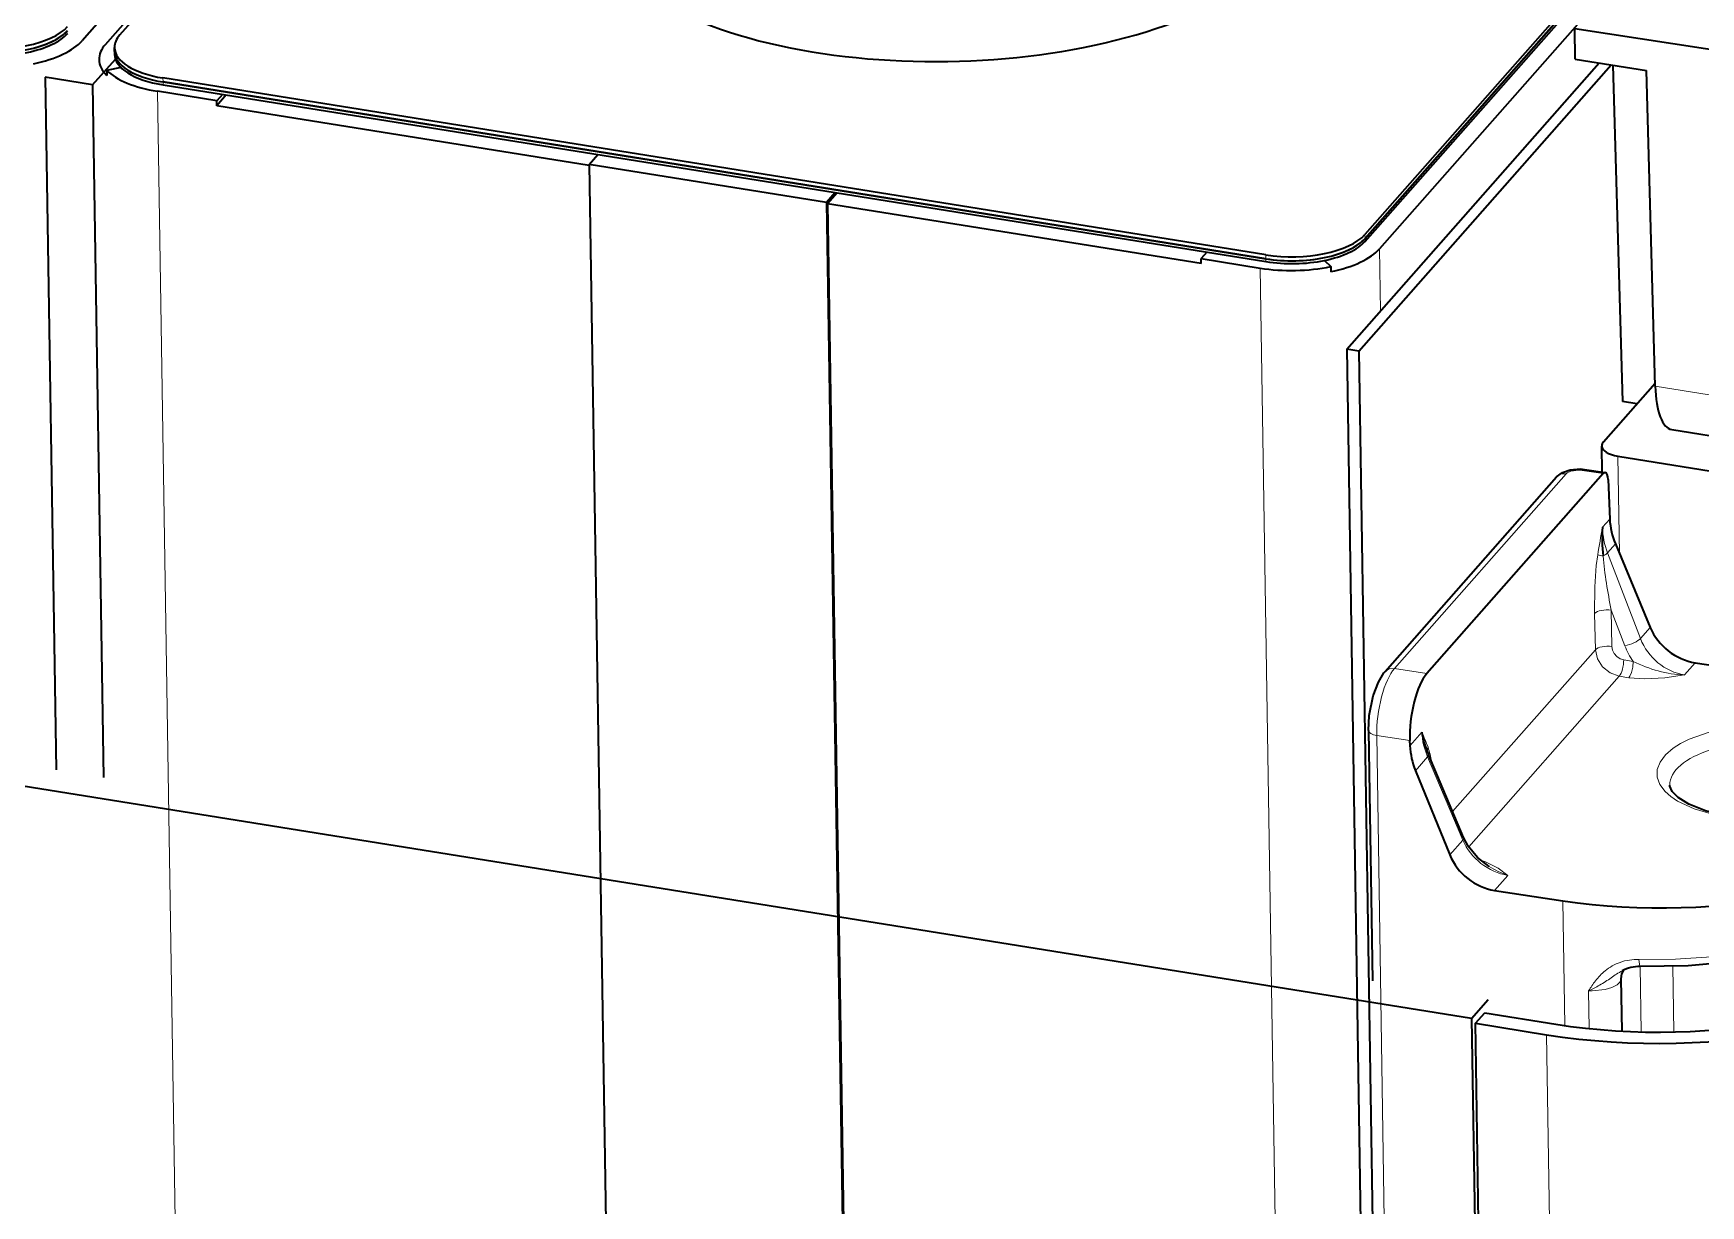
# Model space of a CAD drawing. Extents: x -1051 to 2563, y -231 to 775.
# Drawn here: x -228 to -162.5, y 470.7 to 516.7 of the extents above; entities that cross this region are included whole.
import ezdxf

# ---------------------------------------------------------------- set-up
doc = ezdxf.new("R2010")
doc.units = 0

msp = doc.modelspace()

# ---------------------------------------------------------------- linework, layer by layer
at = {"color": 7, "lineweight": 35}
for p, q in [((-224.575, 516.647), (-163.684, 585.673)), ((-165.157, 585.443), (-226.047, 516.417)), ((-225.135, 516.271), (-164.245, 585.297)), ((-114.822, 577.844), (-175.713, 508.818)), ((-114.82, 577.687), (-175.71, 508.661)), ((-175.71, 508.661), (-114.82, 577.687)), ((-175.708, 508.549), (-114.818, 577.575)), ((-114.247, 577.286), (-175.138, 508.26)), ((-171.533, 478.076), (-435.594, 520.384)), ((-146.233, 513.654), (-167.476, 516.88)), ((-227.5, 514.986), (-227.074, 487.826)), ((-179.601, 508.022), (-222.879, 514.957)), ((-225.639, 514.688), (-225.213, 487.528)), ((-179.599, 507.865), (-222.877, 514.799)), ((-222.877, 514.799), (-179.599, 507.865)), ((-222.875, 514.687), (-179.597, 507.753)), ((-206.151, 511.569), (-203.858, 365.343)), ((-196.844, 510.077), (-194.551, 363.852)), ((-196.802, 510.024), (-194.509, 363.845)), ((-176.419, 504.322), (-174.164, 360.586)), ((-175.953, 504.248), (-173.699, 360.511))]:
    msp.add_line(p, q, dxfattribs=at)
at = {"color": 7, "lineweight": 35, "ltscale": 0.029617}
msp.add_line((-167.464, 515.695), (-167.476, 516.88), dxfattribs=at)
at = {"color": 7, "lineweight": 35, "ltscale": 0.033744}
msp.add_line((-225.639, 514.688), (-224.746, 515.7), dxfattribs=at)
at = {"color": 7, "lineweight": 35, "ltscale": 0.00393}
msp.add_line((-224.78, 515.995), (-224.782, 516.153), dxfattribs=at)
at = {"color": 7, "lineweight": 35, "ltscale": 0.002805}
msp.add_line((-224.78, 515.995), (-224.778, 515.883), dxfattribs=at)
at = {"color": 7, "lineweight": 35, "ltscale": 0.374096}
for p, q in [((-176.419, 504.322), (-166.52, 515.544)), ((-175.953, 504.248), (-166.054, 515.469))]:
    msp.add_line(p, q, dxfattribs=at)
at = {"color": 7, "lineweight": 35, "ltscale": 0.070689}
msp.add_line((-167.464, 515.695), (-164.672, 515.248), dxfattribs=at)
at = {"color": 7, "lineweight": 35, "ltscale": 0.047129}
msp.add_line((-225.639, 514.688), (-227.5, 514.986), dxfattribs=at)
at = {"color": 7, "lineweight": 35, "ltscale": 0.014266}
msp.add_line((-224.528, 515.367), (-225.087, 515.253), dxfattribs=at)
at = {"color": 7, "lineweight": 35, "ltscale": 0.004938}
for p, q in [((-225.087, 515.253), (-225.084, 515.055)), ((-220.768, 513.864), (-220.771, 514.062)), ((-182.144, 507.676), (-182.147, 507.873)), ((-177.058, 507.558), (-177.055, 507.36))]:
    msp.add_line(p, q, dxfattribs=at)
at = {"color": 7, "lineweight": 13, "ltscale": 0.00393}
msp.add_line((-222.877, 514.799), (-222.879, 514.957), dxfattribs=at)
at = {"color": 7, "lineweight": 35, "ltscale": 0.329989}
msp.add_line((-165.988, 515.459), (-165.614, 502.265), dxfattribs=at)
at = {"color": 7, "lineweight": 35, "ltscale": 0.309664}
msp.add_line((-164.321, 502.867), (-164.672, 515.248), dxfattribs=at)
at = {"color": 7, "lineweight": 13}
for p, q in [((-223.098, 514.434), (-221.114, 387.936)), ((-179.82, 507.5), (-177.524, 361.124)), ((-174.607, 448.059), (-175.252, 489.17))]:
    msp.add_line(p, q, dxfattribs=at)
at = {"color": 7, "lineweight": 35, "ltscale": 0.058911}
for p, q in [((-220.771, 514.062), (-223.098, 514.434)), ((-182.147, 507.873), (-179.82, 507.5))]:
    msp.add_line(p, q, dxfattribs=at)
at = {"color": 7, "lineweight": 13, "ltscale": 0.002806}
for p, q in [((-222.877, 514.799), (-222.875, 514.687)), ((-175.71, 508.661), (-175.708, 508.549)), ((-179.599, 507.865), (-179.597, 507.753))]:
    msp.add_line(p, q, dxfattribs=at)
at = {"color": 7, "lineweight": 35, "ltscale": 0.008425}
msp.add_line((-220.548, 514.314), (-220.771, 514.062), dxfattribs=at)
at = {"color": 7, "lineweight": 35, "ltscale": 0.01418}
for p, q in [((-220.393, 514.289), (-220.768, 513.864)), ((-196.427, 510.45), (-196.802, 510.024))]:
    msp.add_line(p, q, dxfattribs=at)
at = {"color": 7, "lineweight": 35, "ltscale": 0.370101}
msp.add_line((-206.15, 511.522), (-220.768, 513.864), dxfattribs=at)
at = {"color": 7, "lineweight": 35, "ltscale": 0.012822}
msp.add_line((-206.151, 511.569), (-205.812, 511.953), dxfattribs=at)
at = {"color": 7, "lineweight": 35, "ltscale": 0.235645}
msp.add_line((-196.844, 510.077), (-206.151, 511.569), dxfattribs=at)
at = {"color": 7, "lineweight": 35, "ltscale": 0.012823}
msp.add_line((-196.505, 510.462), (-196.844, 510.077), dxfattribs=at)
at = {"color": 7, "lineweight": 35, "ltscale": 0.37114}
msp.add_line((-182.144, 507.676), (-196.802, 510.024), dxfattribs=at)
at = {"color": 7, "lineweight": 13, "ltscale": 0.003928}
for p, q in [((-175.71, 508.661), (-175.713, 508.818)), ((-179.599, 507.865), (-179.601, 508.022))]:
    msp.add_line(p, q, dxfattribs=at)
at = {"color": 7, "lineweight": 35, "ltscale": 0.008426}
msp.add_line((-181.924, 508.126), (-182.147, 507.873), dxfattribs=at)
at = {"color": 7, "lineweight": 35, "ltscale": 0.008604}
msp.add_line((-177.302, 507.801), (-177.058, 507.558), dxfattribs=at)
at = {"color": 7, "lineweight": 13, "ltscale": 0.06106}
msp.add_line((-175.138, 508.26), (-175.099, 505.818), dxfattribs=at)
at = {"color": 7, "lineweight": 35, "ltscale": 0.011782}
msp.add_line((-175.953, 504.248), (-176.419, 504.322), dxfattribs=at)
at = {"color": 7, "lineweight": 35, "ltscale": 0.076567}
msp.add_line((-166.351, 500.687), (-164.325, 502.984), dxfattribs=at)
at = {"color": 7, "lineweight": 13, "ltscale": 0.467513}
msp.add_line((-164.321, 502.867), (-145.856, 499.908), dxfattribs=at)
at = {"color": 7, "lineweight": 35, "ltscale": 0.014533}
msp.add_line((-165.04, 502.173), (-165.614, 502.265), dxfattribs=at)
at = {"color": 7, "lineweight": 35, "ltscale": 0.465893}
msp.add_line((-163.678, 501.167), (-145.277, 498.219), dxfattribs=at)
at = {"color": 7, "lineweight": 35, "ltscale": 0.025502}
msp.add_line((-166.404, 499.503), (-166.42, 500.522), dxfattribs=at)
at = {"color": 7, "lineweight": 13, "ltscale": 0.095623}
msp.add_line((-165.725, 496.299), (-165.785, 500.124), dxfattribs=at)
at = {"color": 7, "lineweight": 35, "ltscale": 0.36525}
msp.add_line((-165.785, 500.124), (-151.359, 497.812), dxfattribs=at)
at = {"color": 7, "lineweight": 35, "ltscale": 0.254473}
msp.add_line((-174.925, 491.677), (-168.192, 499.311), dxfattribs=at)
at = {"color": 7, "lineweight": 13, "ltscale": 0.254468}
msp.add_line((-174.557, 491.796), (-167.824, 499.429), dxfattribs=at)
at = {"color": 7, "lineweight": 35, "ltscale": 0.261256}
msp.add_line((-166.369, 499.439), (-173.283, 491.603), dxfattribs=at)
at = {"color": 7, "lineweight": 13, "ltscale": 0.020592}
msp.add_line((-167.184, 499.563), (-166.369, 499.439), dxfattribs=at)
at = {"color": 7, "lineweight": 35, "ltscale": 0.020712}
msp.add_line((-167.102, 499.608), (-166.283, 499.484), dxfattribs=at)
at = {"color": 7, "lineweight": 35, "ltscale": 0.038659}
msp.add_line((-166.172, 499.204), (-166.108, 497.659), dxfattribs=at)
at = {"color": 7, "lineweight": 13, "ltscale": 0.010727}
msp.add_line((-166.108, 497.659), (-166.392, 497.337), dxfattribs=at)
at = {"color": 7, "lineweight": 13, "ltscale": 0.011632}
msp.add_line((-166.193, 496.334), (-165.886, 496.683), dxfattribs=at)
at = {"color": 7, "lineweight": 35, "ltscale": 0.088785}
msp.add_line((-165.886, 496.683), (-164.518, 493.406), dxfattribs=at)
at = {"color": 7, "lineweight": 13, "ltscale": 0.090062}
msp.add_line((-166.193, 496.334), (-164.901, 492.972), dxfattribs=at)
at = {"color": 7, "lineweight": 13, "ltscale": 0.035652}
msp.add_line((-166.7, 493.961), (-166.673, 492.535), dxfattribs=at)
at = {"color": 7, "lineweight": 13, "ltscale": 0.035651}
msp.add_line((-166.025, 492.66), (-166.052, 494.086), dxfattribs=at)
at = {"color": 7, "lineweight": 13, "ltscale": 0.037571}
msp.add_line((-166.052, 494.086), (-165.513, 492.683), dxfattribs=at)
at = {"color": 7, "lineweight": 13, "ltscale": 0.014468}
msp.add_line((-164.518, 493.406), (-164.901, 492.972), dxfattribs=at)
at = {"color": 7, "lineweight": 13, "ltscale": 0.211654}
msp.add_line((-166.673, 492.535), (-172.274, 486.186), dxfattribs=at)
at = {"color": 7, "lineweight": 13, "ltscale": 0.009379}
for p, q in [((-165.189, 492.078), (-165.559, 492.137)), ((-165.735, 491.497), (-165.364, 491.437))]:
    msp.add_line(p, q, dxfattribs=at)
at = {"color": 7, "lineweight": 13, "ltscale": 0.015977}
msp.add_line((-163.175, 491.543), (-162.752, 492.023), dxfattribs=at)
at = {"color": 7, "lineweight": 35, "ltscale": 0.291295}
msp.add_line((-162.752, 492.023), (-151.232, 490.278), dxfattribs=at)
at = {"color": 7, "lineweight": 13, "ltscale": 0.032232}
msp.add_line((-174.557, 491.796), (-173.283, 491.603), dxfattribs=at)
at = {"color": 7, "lineweight": 13, "ltscale": 0.223304}
msp.add_line((-171.644, 484.798), (-165.735, 491.497), dxfattribs=at)
at = {"color": 7, "lineweight": 35, "ltscale": 0.24553}
msp.add_line((-175.577, 489.371), (-175.423, 479.551), dxfattribs=at)
at = {"color": 7, "lineweight": 13, "ltscale": 0.032853}
msp.add_line((-175.252, 489.17), (-173.953, 488.973), dxfattribs=at)
at = {"color": 7, "lineweight": 35, "ltscale": 0.004984}
msp.add_line((-173.946, 488.774), (-173.953, 488.973), dxfattribs=at)
at = {"color": 7, "lineweight": 13, "ltscale": 0.017474}
msp.add_line((-173.946, 488.774), (-173.484, 489.298), dxfattribs=at)
at = {"color": 7, "lineweight": 13, "ltscale": 0.018019}
msp.add_line((-173.254, 488.331), (-173.73, 487.79), dxfattribs=at)
at = {"color": 7, "lineweight": 35, "ltscale": 0.003166}
msp.add_line((-173.27, 488.546), (-173.223, 488.428), dxfattribs=at)
at = {"color": 7, "lineweight": 13, "ltscale": 0.088568}
msp.add_line((-171.873, 485.068), (-173.254, 488.331), dxfattribs=at)
at = {"color": 7, "lineweight": 35, "ltscale": 0.088569}
msp.add_line((-171.842, 485.166), (-173.223, 488.428), dxfattribs=at)
at = {"color": 7, "lineweight": 35, "ltscale": 0.089153}
msp.add_line((-173.73, 487.79), (-172.385, 484.488), dxfattribs=at)
at = {"color": 7, "lineweight": 13, "ltscale": 0.019354}
msp.add_line((-172.385, 484.488), (-171.873, 485.068), dxfattribs=at)
at = {"color": 7, "lineweight": 13, "ltscale": 0.019664}
msp.add_line((-170.627, 483.095), (-170.107, 483.685), dxfattribs=at)
at = {"color": 7, "lineweight": 35, "ltscale": 0.067655}
msp.add_line((-170.627, 483.095), (-167.951, 482.69), dxfattribs=at)
at = {"color": 7, "lineweight": 13, "ltscale": 0.122363}
msp.add_line((-167.951, 482.69), (-167.875, 477.796), dxfattribs=at)
at = {"color": 7, "lineweight": 35, "ltscale": 0.051261}
msp.add_line((-165.672, 479.627), (-165.64, 477.577), dxfattribs=at)
at = {"color": 7, "lineweight": 13, "ltscale": 0.064112}
msp.add_line((-164.877, 477.546), (-164.917, 480.111), dxfattribs=at)
at = {"color": 7, "lineweight": 13, "ltscale": 0.06438}
msp.add_line((-163.633, 480.119), (-163.593, 477.544), dxfattribs=at)
at = {"color": 7, "lineweight": 13, "ltscale": 0.037022}
msp.add_line((-166.941, 479.158), (-166.918, 477.678), dxfattribs=at)
at = {"color": 7, "lineweight": 35, "ltscale": 0.024863}
msp.add_line((-171.533, 478.076), (-170.876, 478.822), dxfattribs=at)
at = {"color": 7, "lineweight": 35, "ltscale": 0.013812}
msp.add_line((-171.382, 477.883), (-171.016, 478.297), dxfattribs=at)
at = {"color": 7, "lineweight": 35, "ltscale": 0.070693}
msp.add_line((-171.016, 478.297), (-168.224, 477.85), dxfattribs=at)
at = {"color": 7, "lineweight": 35, "ltscale": 0.444481}
msp.add_line((-171.533, 478.076), (-171.255, 460.299), dxfattribs=at)
at = {"color": 7, "lineweight": 35, "ltscale": 0.426523}
msp.add_line((-171.114, 460.824), (-171.382, 477.883), dxfattribs=at)
at = {"color": 7, "lineweight": 35, "ltscale": 0.070694}
msp.add_line((-171.382, 477.883), (-168.589, 477.435), dxfattribs=at)
at = {"color": 7, "lineweight": 13, "ltscale": 0.426523}
msp.add_line((-168.322, 460.377), (-168.589, 477.435), dxfattribs=at)
at = {"color": 7, "lineweight": 35}
for points in [[(-168.192, 499.311), (-167.966, 499.485), (-167.657, 499.593), (-167.261, 499.624), (-167.102, 499.608)], [(-175.577, 489.371), (-175.545, 489.959), (-175.39, 490.729), (-175.188, 491.268), (-174.968, 491.627), (-174.925, 491.677)], [(-161.474, 486.018), (-162.35, 486.217), (-163.007, 486.476), (-163.42, 486.734), (-163.656, 486.976), (-163.745, 487.178), (-163.749, 487.226)], [(-170.838, 484.033), (-171.294, 484.381), (-171.663, 484.829), (-171.842, 485.166)], [(-156.421, 481.42), (-157.673, 481.01), (-159.369, 480.598), (-161.171, 480.307), (-163.037, 480.143), (-164.919, 480.111)], [(-165.566, 479.971), (-165.645, 479.819), (-165.672, 479.627)]]:
    msp.add_lwpolyline(points, dxfattribs=at)
at = {"color": 7, "lineweight": 13}
for points in [[(-167.824, 499.429), (-167.776, 499.47), (-167.63, 499.535), (-167.336, 499.574), (-167.184, 499.563)], [(-166.582, 496.252), (-166.635, 495.831), (-166.69, 495.003), (-166.7, 493.961)], [(-166.025, 492.66), (-166, 492.516), (-165.933, 492.381), (-165.831, 492.266), (-165.702, 492.182), (-165.559, 492.137)], [(-166.673, 492.535), (-166.594, 492.179), (-166.39, 491.861), (-166.09, 491.622), (-165.735, 491.497)], [(-165.189, 492.078), (-165.207, 491.855), (-165.26, 491.639), (-165.323, 491.496), (-165.364, 491.437)], [(-174.925, 491.677), (-174.763, 491.782), (-174.557, 491.796)], [(-165.364, 491.437), (-164.735, 491.391), (-163.953, 491.436), (-163.175, 491.543)], [(-158.454, 489.495), (-159.339, 489.589), (-160.347, 489.594), (-161.293, 489.5), (-162.208, 489.306), (-162.991, 489.028), (-163.327, 488.859), (-163.618, 488.674), (-163.926, 488.407), (-164.136, 488.124), (-164.243, 487.831), (-164.244, 487.535), (-164.14, 487.246), (-163.939, 486.974), (-163.717, 486.775), (-163.448, 486.593), (-162.802, 486.289), (-162.004, 486.057), (-161.56, 485.973)], [(-170.107, 483.685), (-170.492, 483.962), (-170.983, 484.214), (-171.19, 484.287)], [(-164.962, 480.391), (-163.524, 480.402), (-162.114, 480.486), (-160.286, 480.707), (-158.547, 481.046), (-157.382, 481.355), (-156.285, 481.72)], [(-164.919, 480.111), (-164.921, 480.111), (-164.924, 480.113), (-164.927, 480.116), (-164.933, 480.128), (-164.947, 480.196), (-164.962, 480.391)], [(-165.822, 479.392), (-166.024, 479.283), (-166.284, 479.203), (-166.801, 479.152), (-166.941, 479.158)]]:
    msp.add_lwpolyline(points, dxfattribs=at)
for centre, radius, start, end in [((-130.356, 490.447), 36.688, 169.17504, 170.89547), ((-163.431, 497.404), 2.962, 181.28187, 201.16041), ((-165.726, 500.13), 3.971, 257.55748, 260.67458), ((-151.46, 497.527), 14.968, 185.04326, 189.15685), ((-138.475, 499.463), 28.096, 188.83999, 191.03326), ((-162.911, 493.69), 2.79, 201.15366, 215.29106), ((-162.692, 497.126), 5.632, 243.68624, 254.43962), ((-163.063, 495.698), 4.157, 254.08679, 268.45858), ((-170.646, 489.464), 2.843, 183.35035, 203.49131), ((-180.003, 486.219), 7.21, 20.19839, 25.28415), ((-172.92, 488.581), 0.342, 158.30484, 194.71878), ((-176.503, 487.658), 3.431, 8.35749, 17.81192), ((-168.865, 487.227), 3.754, 238.29912, 250.67601), ((-165.056, 478.437), 1.946, 109.45694, 129.18545), ((-165.007, 478.284), 2.107, 88.76716, 109.31715), ((-164.726, 478.068), 2.441, 129.69589, 142.74337), ((-169.885, 485.143), 6.683, 300.37, 305.04311), ((-163.229, 475.724), 4.85, 119.57014, 125.5218), ((-165.914, 479.636), 0.242, 315.2332, 357.9654), ((-160.897, 475.219), 7.215, 143.14859, 146.90772), ((-168.779, 483.346), 4.573, 293.69091, 299.79733), ((-166.104, 479.79), 0.487, 305.34429, 318.12268)]:
    msp.add_arc(centre, radius, start, end, dxfattribs=at)
at = {"color": 7, "lineweight": 35}
for centre, radius, start, end in [((-160.511, 496.891), 5.898, 175.65663, 186.61654), ((-163.282, 497.792), 2.829, 182.68516, 203.06516), ((-171.071, 488.891), 2.878, 182.32294, 202.47561), ((-169.259, 490.097), 4.3, 190.71018, 201.16186), ((-164.953, 478.699), 1.411, 88.60165, 118.16047)]:
    msp.add_arc(centre, radius, start, end, dxfattribs=at)
for centre, major_axis, ratio, start_param, end_param in [((-192.176, 521.765), (13.998, 0.22), 0.440114, 3.141629, 6.283222), ((-229.415, 517.422), (3, 0.047), 0.440114, 4.331287, 5.902083), ((-229.412, 517.265), (3, 0.047), 0.440114, 4.331287, 5.902083), ((-229.412, 517.265), (-3, -0.047), 0.440114, 1.189694, 2.760491), ((-229.41, 517.153), (-3, -0.047), 0.440114, 1.189694, 2.760491), ((-229.407, 516.955), (-3.61, -0.057), 0.440114, 1.974895, 2.760491), ((-221.775, 515.733), (-3.61, -0.057), 0.440114, 5.902083, 6.283123), ((-221.783, 516.199), (3, 0.047), 0.440114, 2.760491, 3.141531), ((-221.775, 515.733), (-3.61, -0.057), 0.440114, 6.283123, 6.687679), ((-221.783, 516.199), (3, 0.047), 0.440114, 3.141531, 4.331287), ((-221.78, 516.042), (3, 0.047), 0.440114, 3.141531, 4.331287), ((-221.78, 516.042), (-3, -0.047), 0.440114, 6.283123, 7.47288), ((-221.779, 515.93), (-3, -0.047), 0.440114, 6.283123, 7.47288), ((-221.779, 515.93), (-3.61, -0.057), 0.440114, 0.404493, 1.189694), ((-178.505, 509.265), (3, 0.047), 0.440114, 4.331287, 5.902083), ((-178.502, 509.108), (3, 0.047), 0.440114, 4.331287, 5.902083), ((-178.502, 509.108), (-3, -0.047), 0.440114, 1.189694, 2.760491), ((-178.501, 508.996), (-3, -0.047), 0.440114, 1.189694, 2.760491), ((-178.498, 508.799), (-3.61, -0.057), 0.440114, 1.974895, 2.760491), ((-178.501, 508.996), (-3.61, -0.057), 0.440114, 1.189694, 1.974895), ((-163.225, 504.133), (-0.45, -2.966), 0.337789, 5.20415, 6.280404), ((-165.42, 500.538), (1, 0.016), 0.440114, 2.760491, 3.141531), ((-165.42, 500.538), (1, 0.016), 0.440114, 3.141531, 4.331287), ((-166.354, 498.989), (-0.071, -0.495), 0.341699, 3.139038, 3.621898), ((-166.354, 498.989), (-0.071, -0.495), 0.341699, 2.068553, 3.139038), ((-162.793, 493.804), (-1.557, 1.257), 0.831176, 0.993288, 2.183578), ((-173.222, 489.802), (-0.284, -1.98), 0.341699, 3.621898, 5.192695), ((-163.761, 487.693), (-11.999, -0.188), 0.440114, 1.207148, 2.760491), ((-170.655, 484.891), (1.534, -1.284), 0.839181, 4.149441, 5.339731), ((-163.838, 482.822), (12.998, 0.204), 0.440114, 4.331287, 5.902083), ((-163.838, 482.822), (11.999, 0.188), 0.440114, 4.331287, 5.902083)]:
    msp.add_ellipse(centre, major_axis=major_axis, ratio=ratio, start_param=start_param, end_param=end_param, dxfattribs=at)
at = {"color": 7, "lineweight": 13}
for centre, major_axis, ratio, start_param, end_param in [((-167.817, 498.98), (0.375, -0.331), 0.833519, 2.219942, 3.141489), ((-167.177, 499.114), (-0.075, -0.494), 0.319387, 3.141559, 3.624601), ((-166.623, 496.237), (0.467, 0.179), 0.257437, 5.183826, 5.771017), ((-166.235, 493.894), (0.5, 0.01), 0.404869, 1.188514, 2.758701), ((-166.208, 492.468), (0.5, 0.01), 0.404868, 1.188513, 2.758699), ((-165.33, 492.874), (-0.467, -0.179), 0.257437, 1.07159, 2.629425), ((-163.171, 493.375), (1.428, -1.401), 0.85195, 4.216433, 5.406852), ((-165.742, 491.946), (0.079, 0.494), 0.333984, 3.627404, 5.163294), ((-174.529, 490), (-0.312, -1.975), 0.330316, 3.626698, 5.197682), ((-175.077, 489.378), (0.5, 0.008), 0.440114, 3.141511, 4.34874), ((-160, 487.285), (-3.75, -0.059), 0.440114, 4.331287, 6.282918), ((-173.683, 488.233), (0.46, 0.195), 0.311459, 5.761505, 6.283186), ((-172.302, 484.971), (0.46, 0.195), 0.311459, 5.761505, 6.282607), ((-170.167, 485.445), (1.556, -1.258), 0.813921, 4.136223, 5.326374)]:
    msp.add_ellipse(centre, major_axis=major_axis, ratio=ratio, start_param=start_param, end_param=end_param, dxfattribs=at)

doc.saveas('drawing.dxf')
